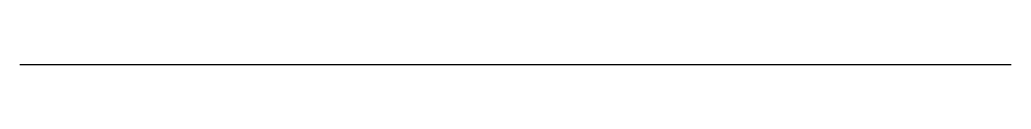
# Model space of a CAD drawing. Header units: metres. Extents: x 0 to 10, y 0 to 0.
import ezdxf

# ---------------------------------------------------------------- set-up
doc = ezdxf.new("R2010")
doc.units = ezdxf.units.M

msp = doc.modelspace()

# ---------------------------------------------------------------- linework, layer by layer
at = {"color": 7}
msp.add_line((0, 0), (10, 0), dxfattribs=at)

doc.saveas('drawing.dxf')
